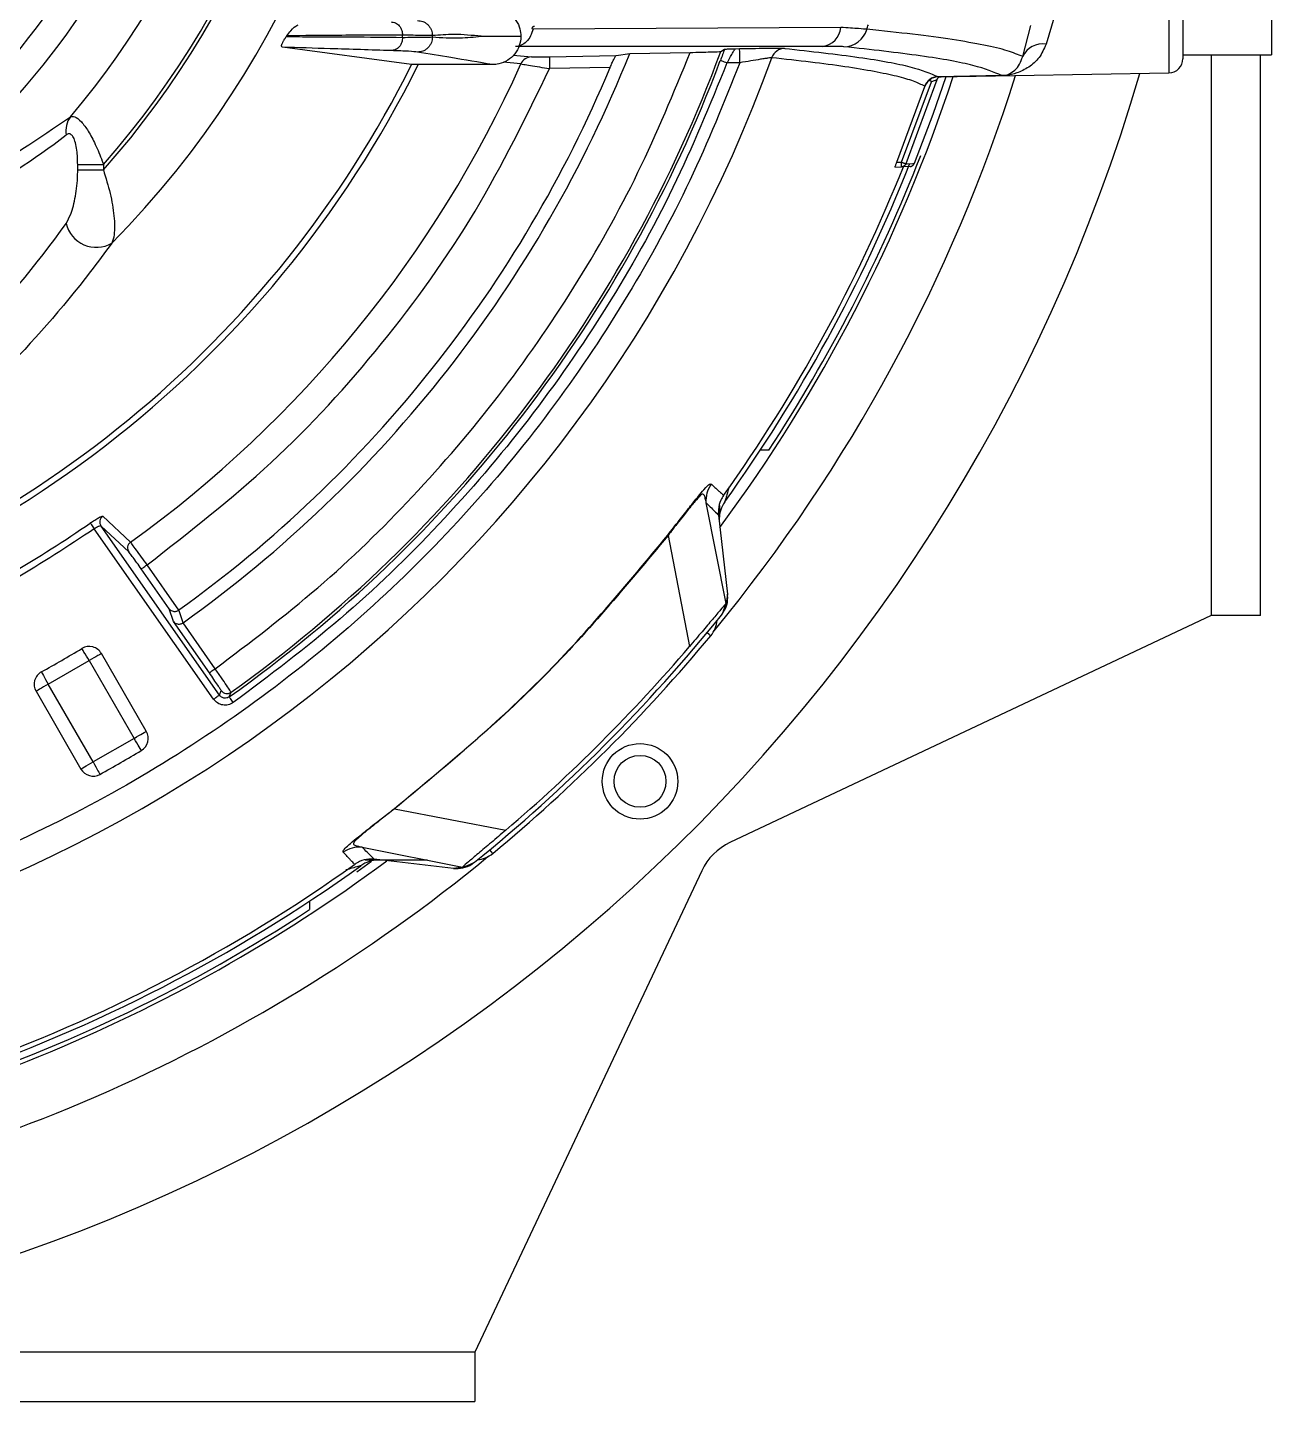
# Model space of a CAD drawing. Extents: x 8 to 113, y 0 to 87.
# Drawn here: x 108.225 to 110.861, y 32.953 to 35.864 of the extents above; entities that cross this region are included whole.
import ezdxf

# ---------------------------------------------------------------- set-up
doc = ezdxf.new("R2010")
doc.units = 0
doc.header["$MEASUREMENT"] = 0
doc.layers.add('OBJECT', color=7, linetype='CONTINUOUS')

msp = doc.modelspace()

# ---------------------------------------------------------------- linework, layer by layer
at = {"layer": 'OBJECT'}
for p, q in [((110.6727, 36.0256), (110.6727, 35.8062)), ((110.8607, 36.0256), (110.8607, 35.8062)), ((110.6432, 35.8879), (110.6432, 35.7677)), ((109.9482, 35.8639), (109.2961, 35.8603)), ((110.3337, 35.8022), (110.3508, 35.8681)), ((110.4004, 35.8854), (110.383, 35.8283)), ((109.0198, 35.8429), (109.0198, 35.8475)), ((109.0831, 35.8438), (109.0831, 35.8467)), ((109.2705, 35.8451), (109.2705, 35.8453)), ((109.0389, 35.7852), (108.7652, 35.8221)), ((109.2544, 35.8052), (109.2926, 35.8016)), ((109.9102, 35.8239), (109.2593, 35.8233)), ((109.3307, 35.8018), (109.4722, 35.8043)), ((109.4722, 35.8043), (109.5009, 35.8089)), ((109.5009, 35.8089), (109.6292, 35.8111)), ((109.694, 35.8131), (109.7021, 35.818)), ((109.7247, 35.819), (109.7339, 35.8191)), ((110.6727, 35.8062), (110.8607, 35.8062)), ((110.7327, 35.8062), (110.7327, 34.6182)), ((110.8376, 34.6182), (110.8376, 35.8062)), ((109.2101, 35.7852), (109.0389, 35.7852)), ((109.2704, 35.7868), (109.2326, 35.7904)), ((109.4594, 35.7791), (109.3311, 35.7768)), ((109.7344, 35.7891), (109.707, 35.7887)), ((110.0768, 35.5787), (110.14, 35.749)), ((110.1515, 35.7527), (110.0858, 35.575)), ((110.14, 35.749), (110.1359, 35.7524)), ((110.1539, 35.7592), (110.6432, 35.7677)), ((110.1539, 35.7597), (110.2894, 35.7621)), ((110.154, 35.7596), (110.1539, 35.7597)), ((110.2894, 35.762), (110.154, 35.7596)), ((110.154, 35.7596), (110.1543, 35.7592)), ((110.0668, 35.5784), (110.1265, 35.7389)), ((110.1265, 35.7389), (110.1261, 35.7394)), ((110.1261, 35.7394), (110.1261, 35.7394)), ((108.3315, 35.5737), (108.3859, 35.5737)), ((108.3315, 35.5622), (108.3315, 35.5737)), ((108.3859, 35.5737), (108.3859, 35.5622)), ((110.063, 35.5682), (110.0768, 35.5687)), ((110.0668, 35.5784), (110.0768, 35.5787)), ((110.0948, 35.5693), (110.0768, 35.5687)), ((110.0858, 35.575), (110.0886, 35.5751)), ((110.0886, 35.5751), (110.1007, 35.5755)), ((110.1007, 35.5755), (110.1037, 35.5756)), ((108.3315, 35.5622), (108.3859, 35.5622)), ((109.7955, 34.9682), (109.7775, 34.9682)), ((109.7056, 34.6439), (109.6632, 34.857)), ((109.6632, 34.857), (109.6632, 34.857)), ((109.6911, 34.8513), (109.6905, 34.8185)), ((108.3846, 34.8284), (108.4434, 34.7736)), ((109.6891, 34.831), (109.7082, 34.6633)), ((108.6193, 34.4411), (108.3666, 34.802)), ((108.6316, 34.4497), (108.381, 34.8077)), ((108.4398, 34.7529), (108.381, 34.8077)), ((109.5821, 34.788), (109.5816, 34.7885)), ((109.5821, 34.788), (109.6274, 34.5524)), ((108.5456, 34.6297), (108.4785, 34.7256)), ((108.5255, 34.6324), (108.4662, 34.717)), ((109.7082, 34.6633), (109.7056, 34.6439)), ((108.5344, 34.6054), (108.5255, 34.6324)), ((108.5461, 34.63), (108.5456, 34.6297)), ((108.555, 34.6031), (108.5461, 34.63)), ((110.7327, 34.6182), (109.7133, 34.1374)), ((110.8376, 34.6182), (110.7327, 34.6182)), ((108.6104, 34.4969), (108.5344, 34.6054)), ((108.555, 34.6031), (108.5546, 34.6028)), ((108.6227, 34.5055), (108.5546, 34.6028)), ((108.2692, 34.4727), (108.3558, 34.5227)), ((108.3558, 34.5227), (108.4508, 34.3581)), ((108.4768, 34.3731), (108.3817, 34.5377)), ((108.3642, 34.3081), (108.2692, 34.4727)), ((108.2432, 34.4577), (108.3382, 34.2931)), ((108.6316, 34.4497), (108.6353, 34.4593)), ((108.6526, 34.4461), (108.6563, 34.4557)), ((108.4508, 34.3581), (108.3642, 34.3081)), ((109.0029, 34.2088), (109.2385, 34.1635)), ((108.9339, 34.1277), (109.147, 34.0853)), ((108.9226, 34.0753), (108.9536, 34.0977)), ((109.0729, 34.1), (108.9402, 34.1)), ((109.1276, 34.0827), (108.9599, 34.1019)), ((109.147, 34.0853), (109.1276, 34.0827)), ((109.6536, 34.0776), (109.1727, 33.0582)), ((108.8227, 34.0134), (108.8227, 33.9954)), ((109.1727, 33.0582), (107.5776, 33.0582)), ((109.1727, 33.0582), (109.1727, 32.9533)), ((107.5977, 32.9533), (109.1727, 32.9533))]:
    msp.add_line(p, q, dxfattribs=at)
at = {"layer": 'OBJECT', "flags": 128}
for points in [[(109.2696, 35.8452), (109.2701, 35.8452), (109.2705, 35.8451)], [(109.3307, 35.8018), (109.3307, 35.8013), (109.3307, 35.7998), (109.3308, 35.7975), (109.3308, 35.7944), (109.3309, 35.7906), (109.331, 35.7863), (109.3311, 35.7817), (109.3311, 35.7768)], [(109.7344, 35.7891), (109.7343, 35.7949), (109.7342, 35.8005), (109.7341, 35.8057), (109.734, 35.8102), (109.734, 35.8139), (109.7339, 35.8167), (109.7339, 35.8185), (109.7339, 35.8191)], [(109.707, 35.7887), (109.7043, 35.7897), (109.7017, 35.7907), (109.6993, 35.7916), (109.6972, 35.7924), (109.6954, 35.793), (109.6941, 35.7935), (109.6933, 35.7938), (109.693, 35.7939)], [(110.171, 35.7595), (110.1433, 35.6798), (110.1037, 35.5756)], [(108.3582, 34.8143), (108.3585, 34.8138), (108.3591, 34.8129), (108.3599, 34.8117), (108.361, 34.8102), (108.3622, 34.8084), (108.3636, 34.8064), (108.3651, 34.8042), (108.3666, 34.802)], [(108.4662, 34.717), (108.4665, 34.7172), (108.4673, 34.7177), (108.4684, 34.7185), (108.47, 34.7196), (108.4718, 34.7209), (108.4739, 34.7223), (108.4762, 34.7239), (108.4785, 34.7256)], [(109.6726, 34.5753), (109.6717, 34.5761), (109.6691, 34.5783), (109.6649, 34.5817)], [(108.3558, 34.5227), (108.3527, 34.5277), (108.3498, 34.5325), (108.3472, 34.537), (108.3448, 34.5408), (108.3429, 34.544), (108.3415, 34.5464), (108.3406, 34.5479), (108.3403, 34.5484)], [(108.3817, 34.5377), (108.3812, 34.5374), (108.3798, 34.5365), (108.3774, 34.5352), (108.3741, 34.5333), (108.3702, 34.531), (108.3657, 34.5284), (108.3608, 34.5256), (108.3558, 34.5227)], [(108.2546, 34.4989), (108.2549, 34.4984), (108.2558, 34.4969), (108.2571, 34.4945), (108.2589, 34.4912), (108.2611, 34.4873), (108.2636, 34.4827), (108.2663, 34.4778), (108.2692, 34.4727)], [(108.6104, 34.4969), (108.6107, 34.4971), (108.6115, 34.4976), (108.6126, 34.4984), (108.6142, 34.4995), (108.616, 34.5008), (108.6181, 34.5022), (108.6204, 34.5038), (108.6227, 34.5055)], [(108.2692, 34.4727), (108.2641, 34.4698), (108.2592, 34.4669), (108.2547, 34.4643), (108.2508, 34.4621), (108.2476, 34.4602), (108.2452, 34.4588), (108.2437, 34.458), (108.2432, 34.4577)], [(108.6193, 34.4411), (108.6217, 34.4428), (108.624, 34.4443), (108.6261, 34.4458), (108.6279, 34.4471), (108.6294, 34.4482), (108.6306, 34.449), (108.6313, 34.4495), (108.6316, 34.4497)], [(108.6612, 34.4338), (108.6596, 34.4362), (108.658, 34.4385), (108.6565, 34.4406), (108.6552, 34.4424), (108.6541, 34.4439), (108.6533, 34.4451), (108.6528, 34.4458), (108.6526, 34.4461)], [(108.4508, 34.3581), (108.4558, 34.361), (108.4607, 34.3638), (108.4652, 34.3664), (108.4691, 34.3687), (108.4724, 34.3706), (108.4748, 34.372), (108.4763, 34.3728), (108.4768, 34.3731)], [(108.4662, 34.3324), (108.4659, 34.3329), (108.4651, 34.3343), (108.4636, 34.3367), (108.4617, 34.3399), (108.4594, 34.3438), (108.4567, 34.3483), (108.4538, 34.3531), (108.4508, 34.3581)], [(108.3382, 34.2931), (108.3387, 34.2934), (108.3402, 34.2942), (108.3426, 34.2956), (108.3458, 34.2975), (108.3497, 34.2998), (108.3542, 34.3024), (108.3591, 34.3052), (108.3642, 34.3081)], [(108.3642, 34.3081), (108.367, 34.303), (108.3697, 34.2981), (108.3723, 34.2935), (108.3745, 34.2896), (108.3763, 34.2863), (108.3776, 34.2839), (108.3784, 34.2824), (108.3787, 34.2819)], [(109.2108, 34.1143), (109.21, 34.1152), (109.2079, 34.1178), (109.2044, 34.122)]]:
    msp.add_lwpolyline(points, dxfattribs=at)
at = {"layer": 'OBJECT'}
for radius in [0.08, 0.055]:
    msp.add_circle((109.5228, 34.267), radius, dxfattribs=at)
for centre, radius, start, end in [((106.9727, 36.8182), 2.0098, 315.4001, 44.5999), ((106.9727, 36.8182), 1.8907, 318.3698, 41.6302), ((106.9727, 36.8182), 1.8831, 318.6329, 41.3671), ((106.9727, 36.8182), 1.764, 319.599, 40.401), ((106.9727, 36.8182), 1.5902, 303.9666, 334.6002), ((106.9727, 36.8182), 1.6498, 303.9666, 334.6002), ((109.904, 35.8677), 0.0443, 278.0533, 355.0193), ((109.9536, 35.8754), 0.0523, 271.2391, 342.7678), ((106.9727, 36.8182), 3.1787, 342.4546, 342.636), ((106.9727, 36.8182), 2.7223, 305.5385, 338.2371), ((106.9727, 36.8182), 2.901, 305.4751, 339.7287), ((109.2931, 35.7768), 0.0248, 91.2352, 156.2563), ((109.8299, 35.7898), 0.0299, 91.2293, 160.5279), ((110.3751, 35.7836), 0.0454, 79.9342, 155.8554), ((106.9727, 36.8182), 3.0068, 273.8025, 340.2009), ((106.9727, 36.8182), 2.3227, 281.5486, 333.5932), ((106.9727, 36.8182), 2.31, 285.3009, 333.4367), ((106.9727, 36.8182), 2.5186, 305.7276, 335.8244), ((106.9727, 36.8182), 2.6951, 305.7175, 337.3213), ((106.9727, 36.8182), 2.9067, 305.3048, 339.3669), ((110.6427, 35.7977), 0.03, 271, 0), ((106.9716, 36.8182), 3.76, 279.08, 343.759), ((106.9716, 36.8182), 3.5095, 320.5048, 342.4854), ((106.9716, 36.8182), 3.3845, 323.494, 341.7754), ((110.1545, 35.7297), 0.03, 91.0255, 161.1077), ((110.1545, 35.7296), 0.03, 91.0074, 161.009), ((110.1609, 35.7495), 0.00997, 129.9446, 161.435), ((110.1609, 35.7495), 0.00998, 103.2881, 129.927), ((110.2913, 35.762), 0.00191, 178.8578, 181.1422), ((108.3589, 35.6445), 0.0526, 144.7086, 188.9634), ((106.9727, 36.8182), 3.35, 324.4956, 338.1027), ((106.9727, 36.8182), 3.36, 324.3266, 338.2742), ((106.9727, 36.8182), 3.375, 326.7599, 338.7134), ((110.0051, 35.5737), 0.0719, 356.0151, 3.9849), ((108.3708, 35.4637), 0.0655, 193.1001, 300.1662), ((109.7526, 34.8226), 0.062, 144.3266, 179), ((106.9727, 36.8182), 2.4363, 295.3416, 304.6584), ((108.3933, 34.8162), 0.015, 125.3653, 214.5822), ((108.4521, 34.7615), 0.015, 125.7285, 214.5847), ((106.9727, 36.8182), 3.5, 308.9328, 321.0672), ((109.6249, 34.615), 0.062, 320.2829, 353.5583), ((108.3558, 34.5227), 0.03, 30, 121.069), ((106.9727, 36.8182), 3.51, 309.6151, 320.2829), ((106.9727, 36.8182), 3.4902, 310.4808, 319.5192), ((106.9727, 36.8182), 2.65, 298.931, 301.069), ((108.2692, 34.4727), 0.03, 118.931, 210), ((108.6476, 34.4679), 0.015, 215.0249, 305.441), ((108.4508, 34.3581), 0.03, 300.9982, 30), ((106.9727, 36.8182), 2.9, 299.0018, 300.9982), ((108.3642, 34.3081), 0.03, 210, 299.0018), ((109.1712, 34.1621), 0.062, 276.3397, 309.6151), ((109.7666, 34.0243), 0.125, 115.2532, 154.7468), ((106.9727, 36.8182), 3.36, 272.132, 305.6636), ((106.9727, 36.8182), 3.35, 273.5142, 305.5044), ((106.9716, 36.8182), 3.5095, 277.5497, 309.4305), ((106.9716, 36.8182), 3.3845, 277.8302, 306.5362), ((108.9678, 34.038), 0.062, 90.019, 125.6636), ((106.9727, 36.8182), 3.375, 273.2438, 303.2401)]:
    msp.add_arc(centre, radius, start, end, dxfattribs=at)
for centre, major_axis, ratio, start_param, end_param in [((107.3434, 36.8182), (1.7429, 0), 0.977124, 5.674525, 5.675653), ((107.3308, 36.8182), (1.5665, 0), 0.964711, 5.054638, 5.385183), ((106.2631, 36.8182), (2.4885, 0), 0.964711, 5.407313, 5.67616)]:
    msp.add_ellipse(centre, major_axis=major_axis, ratio=ratio, start_param=start_param, end_param=end_param, dxfattribs=at)
for points, knots in [([(109.2101, 35.9052), (109.216, 35.9047), (109.2287, 35.9036), (109.2466, 35.8945), (109.2609, 35.8797), (109.2691, 35.8624), (109.2701, 35.8505), (109.2705, 35.8453)], [0, 0, 0, 0, 0.187598, 0.404759, 0.620773, 0.835171, 1, 1, 1, 1]), ([(110.6727, 35.9059), (110.6727, 35.8902), (110.6727, 35.8584), (110.6727, 35.8243), (110.6727, 35.8018), (110.6727, 35.7991), (110.6727, 35.7977)], [0, 0, 0, 0, 0.24661, 0.499999, 0.753389, 1, 1, 1, 1]), ([(108.7744, 35.8461), (108.7773, 35.8499), (108.7867, 35.862), (108.794, 35.8679), (108.7978, 35.8691), (108.7987, 35.8694)], [0, 0, 0, 0, 0.259599, 0.819529, 1, 1, 1, 1]), ([(108.9956, 35.8755), (108.9986, 35.8751), (109.0033, 35.8745), (109.0089, 35.871), (109.0128, 35.8674), (109.0159, 35.8629), (109.019, 35.8564), (109.0195, 35.851), (109.0198, 35.8475)], [0, 0, 0, 0, 0.239572, 0.368432, 0.499999, 0.63156, 0.760426, 1, 1, 1, 1]), ([(109.0513, 35.8786), (109.0553, 35.8782), (109.0615, 35.8775), (109.0689, 35.8735), (109.0739, 35.8694), (109.078, 35.8643), (109.082, 35.8569), (109.0827, 35.8507), (109.0831, 35.8467)], [0, 0, 0, 0, 0.239486, 0.368379, 0.5, 0.631622, 0.760508, 1, 1, 1, 1]), ([(109.2961, 35.8603), (109.2946, 35.8553), (109.2915, 35.8452), (109.2826, 35.8333), (109.2715, 35.8251), (109.2633, 35.8239), (109.2593, 35.8233)], [0, 0, 0, 0, 0.243819, 0.5, 0.756179, 1, 1, 1, 1]), ([(109.2961, 35.8603), (109.2958, 35.8603), (109.2953, 35.8604), (109.2948, 35.8609), (109.2946, 35.8614), (109.2945, 35.862), (109.2945, 35.8627), (109.2947, 35.8634), (109.2952, 35.8643), (109.2959, 35.8653), (109.2969, 35.8662), (109.298, 35.8668), (109.2987, 35.8668), (109.299, 35.8669)], [0, 0, 0, 0, 0.133104, 0.191566, 0.248259, 0.311432, 0.370763, 0.43233, 0.501556, 0.620735, 0.752086, 0.875604, 1, 1, 1, 1]), ([(110.0035, 35.86), (109.999, 35.8604), (109.9899, 35.8613), (109.9622, 35.863), (109.9482, 35.8639)], [0, 0, 0, 0, 0.4931971, 1, 1, 1, 1]), ([(110.3337, 35.8022), (110.3238, 35.8063), (110.3043, 35.8147), (110.2536, 35.8266), (110.187, 35.8383), (110.1049, 35.8495), (110.0369, 35.8565), (110.0035, 35.86)], [0, 0, 0, 0, 0.2022766, 0.4015017, 0.6039518, 0.8059482, 1, 1, 1, 1]), ([(108.7652, 35.8221), (108.7644, 35.8224), (108.7632, 35.8229), (108.7636, 35.8265), (108.7646, 35.8294), (108.7656, 35.8317), (108.7668, 35.8342), (108.7683, 35.8369), (108.7706, 35.8406), (108.7722, 35.8429), (108.7733, 35.8445)], [0, 0, 0, 0, 0.401425, 0.570185, 0.633488, 0.697358, 0.744456, 0.791499, 0.861684, 1, 1, 1, 1]), ([(108.7733, 35.8445), (108.8193, 35.8444), (108.9015, 35.8442), (108.9837, 35.8433), (109.0198, 35.8429)], [0, 0, 0, 0, 0.560009, 1, 1, 1, 1]), ([(109.0198, 35.8475), (108.974, 35.8475), (108.8922, 35.8475), (108.8104, 35.8465), (108.7744, 35.8461)], [0, 0, 0, 0, 0.560013, 1, 1, 1, 1]), ([(109.0198, 35.8429), (109.0195, 35.8394), (109.019, 35.834), (109.0159, 35.8275), (109.0128, 35.8231), (109.0089, 35.8194), (109.0033, 35.8159), (108.9986, 35.8153), (108.9956, 35.8149)], [0, 0, 0, 0, 0.239585, 0.36845, 0.50001, 0.631569, 0.760427, 1, 1, 1, 1]), ([(109.0831, 35.8467), (109.0773, 35.8468), (109.0658, 35.847), (109.0352, 35.8474), (109.0198, 35.8475)], [0, 0, 0, 0, 0.499961, 1, 1, 1, 1]), ([(109.0198, 35.8429), (109.0352, 35.8431), (109.0658, 35.8434), (109.0773, 35.8437), (109.0831, 35.8438)], [0, 0, 0, 0, 0.500039, 1, 1, 1, 1]), ([(109.0831, 35.8438), (109.0827, 35.8398), (109.082, 35.8336), (109.078, 35.8261), (109.0739, 35.821), (109.0689, 35.8169), (109.0615, 35.8129), (109.0553, 35.8122), (109.0513, 35.8118)], [0, 0, 0, 0, 0.239481, 0.368378, 0.499999, 0.631621, 0.760514, 1, 1, 1, 1]), ([(109.1866, 35.8452), (109.1672, 35.8471), (109.1328, 35.8505), (109.0983, 35.8478), (109.0831, 35.8467)], [0, 0, 0, 0, 0.560064, 1, 1, 1, 1]), ([(109.0831, 35.8438), (109.1024, 35.8426), (109.1369, 35.8405), (109.1714, 35.8438), (109.1866, 35.8452)], [0, 0, 0, 0, 0.559937, 1, 1, 1, 1]), ([(109.1866, 35.8452), (109.1866, 35.8452), (109.2013, 35.8452), (109.2262, 35.8452), (109.2538, 35.8452), (109.2669, 35.8452), (109.2695, 35.8452), (109.2696, 35.8452)], [0, 0, 0, 0, 0.002912, 0.527889, 0.903607, 0.997536, 1, 1, 1, 1]), ([(109.2705, 35.8451), (109.2698, 35.8384), (109.2685, 35.825), (109.2582, 35.8072), (109.2431, 35.7936), (109.2261, 35.7863), (109.2147, 35.7855), (109.2101, 35.7852)], [0, 0, 0, 0, 0.212709, 0.425418, 0.63871, 0.853372, 1, 1, 1, 1]), ([(109.2705, 35.8453), (109.2703, 35.8453), (109.27, 35.8453), (109.2697, 35.8452), (109.2696, 35.8452)], [0, 0, 0, 0, 0.559993, 1, 1, 1, 1]), ([(108.6227, 34.5055), (108.6964, 34.5612), (108.8443, 34.6732), (109.0445, 34.868), (109.2266, 35.0808), (109.386, 35.311), (109.5235, 35.5542), (109.5941, 35.7257), (109.6292, 35.8111)], [0, 0, 0, 0, 0.165735, 0.332466, 0.5, 0.667545, 0.83427, 1, 1, 1, 1]), ([(108.9956, 35.8149), (108.9525, 35.8163), (108.8755, 35.8186), (108.7989, 35.821), (108.7652, 35.8221)], [0, 0, 0, 0, 0.559993, 1, 1, 1, 1]), ([(109.0513, 35.8118), (109.0466, 35.8123), (109.037, 35.8134), (109.0094, 35.8144), (108.9956, 35.8149)], [0, 0, 0, 0, 0.498895, 1, 1, 1, 1]), ([(109.2101, 35.7852), (109.181, 35.7902), (109.1289, 35.799), (109.0751, 35.8079), (109.0513, 35.8118)], [0, 0, 0, 0, 0.560011, 1, 1, 1, 1]), ([(109.2926, 35.8016), (109.293, 35.8016), (109.2938, 35.8015), (109.2977, 35.8015), (109.3053, 35.8015), (109.3173, 35.8016), (109.3262, 35.8018), (109.3307, 35.8018)], [0, 0, 0, 0, 0.124713, 0.250581, 0.500023, 0.749127, 1, 1, 1, 1]), ([(109.4594, 35.7791), (109.4608, 35.7822), (109.4634, 35.7883), (109.4672, 35.7964), (109.4702, 35.802), (109.4717, 35.8041), (109.4721, 35.8043), (109.4722, 35.8043)], [0, 0, 0, 0, 0.243971, 0.488094, 0.725807, 0.945379, 1, 1, 1, 1]), ([(109.6292, 35.8111), (109.637, 35.8113), (109.6524, 35.8116), (109.6727, 35.8121), (109.6873, 35.8126), (109.6933, 35.8129), (109.6939, 35.8131), (109.694, 35.8131)], [0, 0, 0, 0, 0.238726, 0.477734, 0.707735, 0.921561, 1, 1, 1, 1]), ([(109.7021, 35.818), (109.7006, 35.8142), (109.6978, 35.8066), (109.6946, 35.7982), (109.693, 35.7939)], [0, 0, 0, 0, 0.499873, 1, 1, 1, 1]), ([(109.7021, 35.818), (109.7022, 35.8181), (109.7031, 35.8182), (109.7116, 35.8185), (109.72, 35.8188), (109.7247, 35.819)], [0, 0, 0, 0, 0.118324, 0.498391, 1, 1, 1, 1]), ([(109.707, 35.7887), (109.7091, 35.7923), (109.7133, 35.7997), (109.7181, 35.8081), (109.7212, 35.8135), (109.7231, 35.8166), (109.7243, 35.8185), (109.7246, 35.8188), (109.7247, 35.819)], [0, 0, 0, 0, 0.250055, 0.499098, 0.634956, 0.762999, 0.884267, 1, 1, 1, 1]), ([(109.7339, 35.8191), (109.7452, 35.8193), (109.7678, 35.8197), (109.7979, 35.82), (109.8212, 35.82), (109.8266, 35.8198), (109.8293, 35.8197)], [0, 0, 0, 0, 0.250172, 0.500067, 0.749913, 1, 1, 1, 1]), ([(109.8293, 35.8197), (109.8849, 35.8134), (109.9963, 35.8008), (110.1045, 35.7808), (110.1375, 35.7667), (110.1539, 35.7597)], [0, 0, 0, 0, 0.33303, 0.666639, 1, 1, 1, 1]), ([(109.9547, 35.8232), (109.9511, 35.8234), (109.9437, 35.8238), (109.9214, 35.8238), (109.9102, 35.8239)], [0, 0, 0, 0, 0.498504, 1, 1, 1, 1]), ([(110.2894, 35.7621), (110.2724, 35.7692), (110.2383, 35.7836), (110.1268, 35.804), (110.0121, 35.8168), (109.9547, 35.8232)], [0, 0, 0, 0, 0.333336, 0.666886, 1, 1, 1, 1]), ([(110.383, 35.8283), (110.3786, 35.8183), (110.3696, 35.7984), (110.3472, 35.7791), (110.3215, 35.767), (110.3061, 35.763), (110.2928, 35.7621), (110.2908, 35.762), (110.2898, 35.762), (110.2894, 35.762)], [0, 0, 0, 0, 0.249937, 0.500626, 0.749427, 0.968478, 0.986306, 0.993527, 1, 1, 1, 1]), ([(110.2894, 35.7621), (110.2894, 35.7621), (110.2896, 35.7621), (110.2899, 35.7621), (110.2905, 35.7621), (110.3007, 35.7628), (110.3035, 35.7654), (110.3226, 35.7748), (110.3293, 35.7913), (110.3337, 35.8022)], [0, 0, 0, 0, 0.001142, 0.002301, 0.004791, 0.01068, 0.246792, 0.502027, 1, 1, 1, 1]), ([(109.7344, 35.7891), (109.7006, 35.7053), (109.6324, 35.5362), (109.5, 35.2941), (109.3443, 35.0608), (109.1641, 34.8406), (108.9613, 34.6367), (108.7388, 34.4529), (108.4994, 34.2918), (108.2463, 34.1553), (107.984, 34.0451), (107.7161, 33.9621), (107.4463, 33.9039), (107.2649, 33.8866), (107.1749, 33.878)], [0, 0, 0, 0, 0.080321, 0.16194, 0.244772, 0.329378, 0.414487, 0.5, 0.585518, 0.670628, 0.755228, 0.838065, 0.919682, 1, 1, 1, 1]), ([(108.4785, 34.7256), (108.5683, 34.7954), (108.7485, 34.9358), (108.9802, 35.1901), (109.1812, 35.4692), (109.2813, 35.6746), (109.3311, 35.7768)], [0, 0, 0, 0, 0.248894, 0.5, 0.751106, 1, 1, 1, 1]), ([(109.707, 35.7887), (109.6706, 35.6998), (109.5977, 35.5216), (109.4551, 35.269), (109.2895, 35.0299), (109.1002, 34.8091), (108.8919, 34.6072), (108.738, 34.4915), (108.6612, 34.4338)], [0, 0, 0, 0, 0.165711, 0.332438, 0.5, 0.667551, 0.834284, 1, 1, 1, 1]), ([(109.2704, 35.7868), (109.272, 35.7865), (109.2753, 35.7858), (109.2899, 35.7834), (109.3092, 35.7802), (109.3238, 35.778), (109.3311, 35.7768)], [0, 0, 0, 0, 0.240543, 0.499719, 0.749496, 1, 1, 1, 1]), ([(109.8017, 35.7998), (109.8011, 35.7997), (109.7997, 35.7996), (109.7947, 35.799), (109.7875, 35.7979), (109.7756, 35.7961), (109.7576, 35.7932), (109.7421, 35.7905), (109.7344, 35.7891)], [0, 0, 0, 0, 0.116907, 0.238658, 0.366334, 0.500852, 0.750248, 1, 1, 1, 1]), ([(110.1261, 35.7394), (110.119, 35.743), (110.105, 35.7501), (110.0684, 35.7604), (110.0202, 35.7706), (109.9592, 35.7807), (109.8871, 35.7905), (109.8299, 35.7967), (109.8017, 35.7998)], [0, 0, 0, 0, 0.168843, 0.335534, 0.500076, 0.67255, 0.839189, 1, 1, 1, 1]), ([(110.1359, 35.7524), (110.1333, 35.7499), (110.1293, 35.7459), (110.1272, 35.7407), (110.1265, 35.7389)], [0, 0, 0, 0, 0.6495649, 1, 1, 1, 1]), ([(110.1543, 35.7592), (110.1525, 35.7591), (110.1491, 35.7588), (110.1425, 35.7569), (110.1385, 35.7542), (110.1359, 35.7524)], [0, 0, 0, 0, 0.252438, 0.503217, 1, 1, 1, 1]), ([(110.1515, 35.7527), (110.1514, 35.7526), (110.1512, 35.7525), (110.1502, 35.7521), (110.1479, 35.7514), (110.1442, 35.7503), (110.1414, 35.7494), (110.14, 35.749)], [0, 0, 0, 0, 0.117751, 0.236264, 0.479976, 0.736393, 1, 1, 1, 1]), ([(110.1543, 35.7592), (110.156, 35.7592), (110.1586, 35.7593), (110.1604, 35.7594), (110.1606, 35.7595), (110.1608, 35.7595)], [0, 0, 0, 0, 0.499445, 0.751584, 1, 1, 1, 1]), ([(107.8944, 35.45), (107.9028, 35.4529), (107.9765, 35.4789), (108.1184, 35.5398), (108.2491, 35.6292), (108.316, 35.6749)], [0, 0, 0, 0, 0.058887, 0.517848, 1, 1, 1, 1]), ([(108.316, 35.6749), (108.3189, 35.6755), (108.3254, 35.6766), (108.3389, 35.6657), (108.3542, 35.6448), (108.3696, 35.6158), (108.38, 35.5907), (108.3851, 35.5761), (108.3859, 35.5737)], [0, 0, 0, 0, 0.16721, 0.364972, 0.550351, 0.742656, 0.959323, 1, 1, 1, 1]), ([(108.3315, 35.5737), (108.3313, 35.5839), (108.3308, 35.6), (108.3272, 35.6194), (108.323, 35.6309), (108.3181, 35.6374), (108.3126, 35.6396), (108.309, 35.6375), (108.307, 35.6363)], [0, 0, 0, 0, 0.29881, 0.473691, 0.618555, 0.738236, 0.858033, 1, 1, 1, 1]), ([(110.063, 35.5682), (110.063, 35.5683), (110.0631, 35.5685), (110.0636, 35.57), (110.0644, 35.5722), (110.0655, 35.5751), (110.0664, 35.5773), (110.0668, 35.5784)], [0, 0, 0, 0, 0.1904146, 0.380721, 0.5749326, 0.7832683, 1, 1, 1, 1]), ([(110.0768, 35.5787), (110.0769, 35.5787), (110.0771, 35.5786), (110.0776, 35.5784), (110.0787, 35.578), (110.0807, 35.5771), (110.083, 35.5762), (110.0847, 35.5755), (110.0856, 35.5751), (110.0857, 35.575), (110.0858, 35.575)], [0, 0, 0, 0, 0.013718, 0.037881, 0.117462, 0.241308, 0.499767, 0.695357, 0.834141, 1, 1, 1, 1]), ([(110.0858, 35.575), (110.0853, 35.5741), (110.0845, 35.5724), (110.0823, 35.5704), (110.0797, 35.5691), (110.0778, 35.5688), (110.0768, 35.5687)], [0, 0, 0, 0, 0.249948, 0.499967, 0.749993, 1, 1, 1, 1]), ([(110.0948, 35.5693), (110.0953, 35.5694), (110.0964, 35.5695), (110.098, 35.57), (110.0995, 35.5707), (110.1009, 35.5717), (110.1021, 35.5728), (110.103, 35.5741), (110.1035, 35.5751), (110.1037, 35.5756)], [0, 0, 0, 0, 0.143851, 0.287677, 0.431526, 0.575369, 0.719208, 0.857742, 1, 1, 1, 1]), ([(108.307, 35.4488), (108.3104, 35.455), (108.3189, 35.4702), (108.3275, 35.5063), (108.3313, 35.5395), (108.3315, 35.5585), (108.3315, 35.5622)], [0, 0, 0, 0, 0.230483, 0.568581, 0.916912, 1, 1, 1, 1]), ([(108.3859, 35.5622), (108.3911, 35.5454), (108.4016, 35.5115), (108.4094, 35.4632), (108.4104, 35.426), (108.4057, 35.4125), (108.4038, 35.407)], [0, 0, 0, 0, 0.261321, 0.527902, 0.808326, 1, 1, 1, 1]), ([(108.4038, 35.407), (108.3887, 35.3868), (108.3136, 35.2855), (108.1976, 35.1549), (108.0562, 35.0185), (107.9773, 34.9537), (107.9379, 34.9212)], [0, 0, 0, 0, 0.10177, 0.509294, 0.754409, 1, 1, 1, 1]), ([(109.5816, 34.7885), (109.5897, 34.7989), (109.606, 34.8199), (109.6281, 34.848), (109.6463, 34.8709), (109.6629, 34.8907), (109.6712, 34.8978), (109.6731, 34.8971), (109.6741, 34.8967)], [0, 0, 0, 0, 0.125023, 0.250261, 0.372599, 0.500558, 0.750171, 1, 1, 1, 1]), ([(109.6632, 34.857), (109.6625, 34.8602), (109.6611, 34.8667), (109.6588, 34.8749), (109.6545, 34.8767), (109.6451, 34.8669), (109.6351, 34.8551), (109.6265, 34.8445), (109.6163, 34.8316), (109.605, 34.8174), (109.5932, 34.8023), (109.5855, 34.7923), (109.5821, 34.788)], [0, 0, 0, 0, 0.167655, 0.336418, 0.499288, 0.624455, 0.681335, 0.749952, 0.805262, 0.875044, 0.94588, 1, 1, 1, 1]), ([(109.6632, 34.857), (109.6632, 34.8641), (109.6634, 34.8783), (109.6705, 34.8906), (109.6741, 34.8967)], [0, 0, 0, 0, 0.499997, 1, 1, 1, 1]), ([(109.6741, 34.8967), (109.6761, 34.8948), (109.6805, 34.8907), (109.6862, 34.8854), (109.6913, 34.8806), (109.6952, 34.877), (109.6979, 34.8745), (109.6995, 34.8729), (109.6997, 34.8728), (109.6998, 34.8727)], [0, 0, 0, 0, 0.124105, 0.263212, 0.41732, 0.571428, 0.714286, 0.857143, 1, 1, 1, 1]), ([(109.6998, 34.8727), (109.6978, 34.8694), (109.6922, 34.8604), (109.6883, 34.8458), (109.6889, 34.8351), (109.6891, 34.831)], [0, 0, 0, 0, 0.263891, 0.723095, 1, 1, 1, 1]), ([(109.7117, 34.8913), (109.7116, 34.8911), (109.7098, 34.8848), (109.707, 34.8753), (109.704, 34.8649), (109.7025, 34.8597), (109.7023, 34.8591), (109.7022, 34.8588)], [0, 0, 0, 0, 0.011013, 0.404092, 0.683758, 0.849561, 1, 1, 1, 1]), ([(109.6632, 34.857), (109.6707, 34.8495), (109.6858, 34.8343), (109.688, 34.8321), (109.6891, 34.831)], [0, 0, 0, 0, 0.500002, 1, 1, 1, 1]), ([(108.3582, 34.8143), (108.3614, 34.8164), (108.3678, 34.8207), (108.3762, 34.8257), (108.3825, 34.8286), (108.3839, 34.8285), (108.3846, 34.8284)], [0, 0, 0, 0, 0.249971, 0.499782, 0.749147, 1, 1, 1, 1]), ([(108.3666, 34.802), (108.3112, 34.7653), (108.2003, 34.6919), (108.0813, 34.6326), (108.0218, 34.6029)], [0, 0, 0, 0, 0.499999, 1, 1, 1, 1]), ([(108.381, 34.8077), (108.3807, 34.8078), (108.3803, 34.8082), (108.3786, 34.8081), (108.3764, 34.8074), (108.3737, 34.8062), (108.3707, 34.8046), (108.3682, 34.8031), (108.3666, 34.802)], [0, 0, 0, 0, 0.149135, 0.282367, 0.500461, 0.63062, 0.757329, 1, 1, 1, 1]), ([(109.0025, 34.2094), (109.108, 34.2969), (109.319, 34.4719), (109.494, 34.6829), (109.5816, 34.7885)], [0, 0, 0, 0, 0.500003, 1, 1, 1, 1]), ([(109.5821, 34.788), (109.4946, 34.6825), (109.3196, 34.4714), (109.1085, 34.2964), (109.0029, 34.2088)], [0, 0, 0, 0, 0.499779, 1, 1, 1, 1]), ([(108.4662, 34.717), (108.4631, 34.7214), (108.4569, 34.7303), (108.4486, 34.7417), (108.4423, 34.7501), (108.4406, 34.752), (108.4398, 34.7529)], [0, 0, 0, 0, 0.2500069, 0.4999457, 0.7495515, 1, 1, 1, 1]), ([(108.4785, 34.7256), (108.4745, 34.7312), (108.4664, 34.7427), (108.4554, 34.7578), (108.4467, 34.7696), (108.4445, 34.7723), (108.4434, 34.7736)], [0, 0, 0, 0, 0.238439, 0.484584, 0.738439, 1, 1, 1, 1]), ([(109.7056, 34.6439), (109.7055, 34.6438), (109.7052, 34.6437), (109.7024, 34.6409), (109.6943, 34.6315), (109.6772, 34.6113), (109.6541, 34.5838), (109.6365, 34.5632), (109.6274, 34.5524)], [0, 0, 0, 0, 0.0612938, 0.1579775, 0.3530257, 0.5689643, 0.7756011, 1, 1, 1, 1]), ([(109.6953, 34.6188), (109.699, 34.6245), (109.7064, 34.6358), (109.7091, 34.6519), (109.7084, 34.6609), (109.7082, 34.6633)], [0, 0, 0, 0, 0.425026, 0.850044, 1, 1, 1, 1]), ([(109.6953, 34.6188), (109.6954, 34.619), (109.6957, 34.6195), (109.6975, 34.6232), (109.6999, 34.6287), (109.7028, 34.6357), (109.7047, 34.6411), (109.7056, 34.6439)], [0, 0, 0, 0, 0.187145, 0.391348, 0.595125, 0.793954, 1, 1, 1, 1]), ([(108.5255, 34.6324), (108.5266, 34.6311), (108.5288, 34.6288), (108.533, 34.6273), (108.5367, 34.6269), (108.5399, 34.6272), (108.543, 34.6282), (108.5448, 34.6292), (108.5456, 34.6297)], [0, 0, 0, 0, 0.272374, 0.499457, 0.642326, 0.771708, 0.889924, 1, 1, 1, 1]), ([(108.5344, 34.6054), (108.5355, 34.6043), (108.5376, 34.602), (108.5418, 34.6003), (108.5457, 34.5999), (108.5489, 34.6003), (108.5519, 34.6012), (108.5537, 34.6023), (108.5546, 34.6028)], [0, 0, 0, 0, 0.249928, 0.499459, 0.642322, 0.771699, 0.889917, 1, 1, 1, 1]), ([(108.6353, 34.4593), (108.635, 34.46), (108.6344, 34.4615), (108.6287, 34.4702), (108.6204, 34.4825), (108.6138, 34.4921), (108.6104, 34.4969)], [0, 0, 0, 0, 0.250032, 0.499876, 0.749253, 1, 1, 1, 1]), ([(108.6563, 34.4557), (108.6558, 34.4566), (108.6549, 34.4585), (108.6473, 34.47), (108.6362, 34.4862), (108.6273, 34.499), (108.6227, 34.5055)], [0, 0, 0, 0, 0.24989, 0.499779, 0.744814, 1, 1, 1, 1]), ([(108.6612, 34.4338), (108.6577, 34.4319), (108.6508, 34.4281), (108.6386, 34.4281), (108.6272, 34.4322), (108.622, 34.4381), (108.6193, 34.4411)], [0, 0, 0, 0, 0.250765, 0.500177, 0.749963, 1, 1, 1, 1]), ([(108.6526, 34.4461), (108.6508, 34.4451), (108.6473, 34.4432), (108.6413, 34.4432), (108.6356, 34.4453), (108.6329, 34.4482), (108.6316, 34.4497)], [0, 0, 0, 0, 0.251115, 0.500421, 0.749961, 1, 1, 1, 1]), ([(108.8942, 34.1168), (108.8939, 34.1175), (108.8933, 34.1187), (108.8958, 34.1229), (108.9037, 34.1309), (108.92, 34.1447), (108.9429, 34.1628), (108.9711, 34.1849), (108.992, 34.2012), (109.0025, 34.2094)], [0, 0, 0, 0, 0.175155, 0.335953, 0.499736, 0.628068, 0.749936, 0.875048, 1, 1, 1, 1]), ([(109.0029, 34.2088), (108.9931, 34.2012), (108.9734, 34.1859), (108.947, 34.165), (108.9268, 34.1484), (108.9153, 34.1375), (108.9151, 34.1328), (108.921, 34.1307), (108.9268, 34.1293), (108.9311, 34.1283), (108.933, 34.1279), (108.9339, 34.1277)], [0, 0, 0, 0, 0.1230669, 0.2465847, 0.3690533, 0.4915376, 0.6303108, 0.772463, 0.8994107, 0.9556654, 1, 1, 1, 1]), ([(109.0029, 34.2088), (109.0028, 34.2089), (109.0026, 34.2092), (109.0025, 34.2093), (109.0025, 34.2094)], [0, 0, 0, 0, 0.500003, 1, 1, 1, 1]), ([(109.2385, 34.1635), (109.2281, 34.1547), (109.2073, 34.137), (109.179, 34.1132), (109.1582, 34.0956), (109.1481, 34.0868), (109.1473, 34.0857), (109.147, 34.0853)], [0, 0, 0, 0, 0.217937, 0.435233, 0.661573, 0.868603, 1, 1, 1, 1]), ([(108.9339, 34.1277), (108.9268, 34.1277), (108.9126, 34.1275), (108.9003, 34.1204), (108.8942, 34.1168)], [0, 0, 0, 0, 0.500002, 1, 1, 1, 1]), ([(108.9183, 34.0911), (108.9181, 34.0912), (108.9179, 34.0915), (108.9158, 34.0937), (108.9123, 34.0974), (108.9074, 34.1028), (108.9013, 34.1093), (108.8965, 34.1144), (108.8942, 34.1168)], [0, 0, 0, 0, 0.166677, 0.333344, 0.500001, 0.687097, 0.853763, 1, 1, 1, 1]), ([(108.9599, 34.1019), (108.9588, 34.1029), (108.9566, 34.1051), (108.9415, 34.1202), (108.9339, 34.1277)], [0, 0, 0, 0, 0.499998, 1, 1, 1, 1]), ([(108.9317, 34.0884), (108.9314, 34.0883), (108.9307, 34.0881), (108.9242, 34.0863), (108.914, 34.0834), (108.9041, 34.0807), (108.8995, 34.0794)], [0, 0, 0, 0, 0.160228, 0.359597, 0.698219, 1, 1, 1, 1]), ([(108.9599, 34.1019), (108.9561, 34.1021), (108.9455, 34.1026), (108.9308, 34.0989), (108.9217, 34.0932), (108.9183, 34.0911)], [0, 0, 0, 0, 0.263886, 0.723096, 1, 1, 1, 1]), ([(109.1276, 34.0827), (109.1344, 34.0826), (109.1479, 34.0824), (109.163, 34.0888), (109.1702, 34.0942), (109.1721, 34.0956)], [0, 0, 0, 0, 0.425021, 0.850046, 1, 1, 1, 1]), ([(109.147, 34.0853), (109.1498, 34.0862), (109.1553, 34.0881), (109.1622, 34.091), (109.1677, 34.0934), (109.1714, 34.0952), (109.1719, 34.0955), (109.1721, 34.0956)], [0, 0, 0, 0, 0.206023, 0.404822, 0.608638, 0.812834, 1, 1, 1, 1])]:
    msp.add_open_spline(points, degree=3, knots=knots, dxfattribs=at)

doc.saveas('drawing.dxf')
